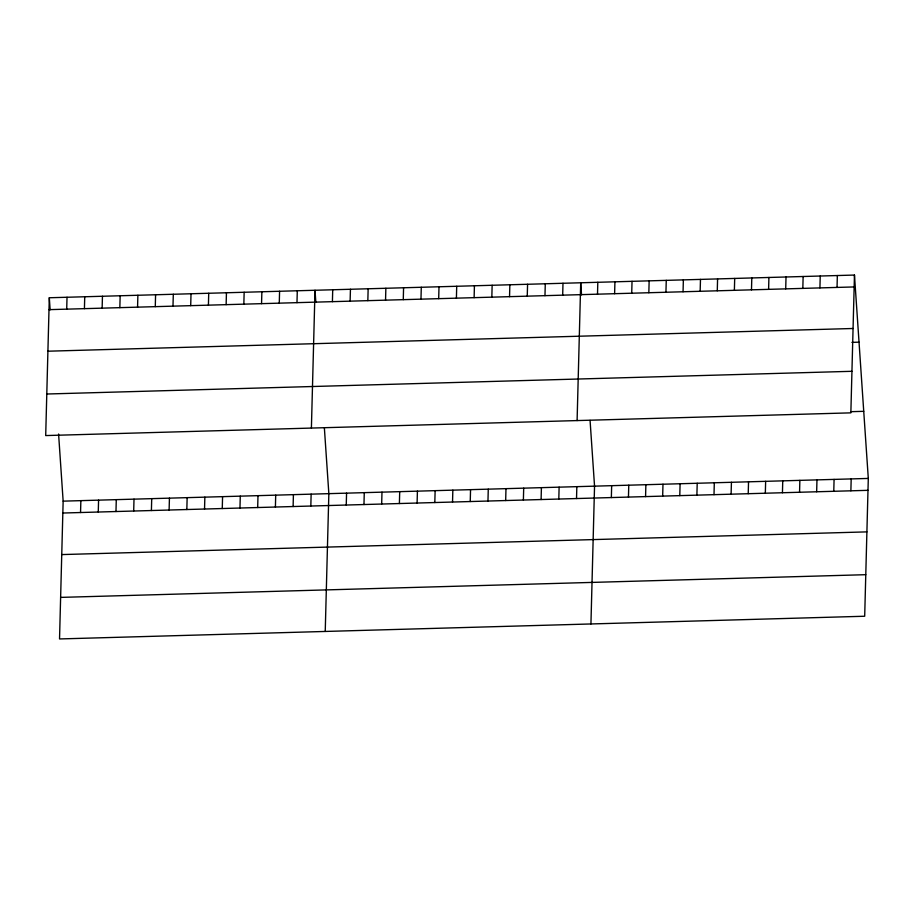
<?xml version="1.0" encoding="UTF-8"?>
<svg xmlns="http://www.w3.org/2000/svg" width="914" height="914" viewBox="0 0 914 914"><rect width="100%" height="100%" fill="white"/><g stroke="black" fill="none" stroke-linecap="round" stroke-linejoin="round"><path stroke-width="1.37" d="M49.31 297.758L45.7 435.567L850.854 412.854L854.464 275.057L49.31 297.758L50.133 309.846M66.711 309.149L67.019 297.267M58.587 434.024L63.146 501.146L59.536 638.943L864.69 616.242L868.3 478.433L854.464 275.057M84.419 308.646L84.739 296.764M80.546 512.526L80.866 500.644M102.14 308.155L102.448 296.262M98.266 512.034L98.575 500.141M119.848 307.652L120.157 295.759M115.975 511.532L116.284 499.638M137.568 307.15L137.877 295.268M133.695 511.029L134.004 499.147M155.277 306.647L155.586 294.765M151.404 510.526L151.713 498.644M172.986 306.156L173.306 294.262M169.113 510.035L169.433 498.141M190.706 305.653L191.015 293.76M186.833 509.532L187.142 497.65M208.415 305.15L208.723 293.268M204.542 509.029L204.85 497.147M226.135 304.648L226.444 292.766M222.262 508.538L222.57 496.645M243.844 304.156L244.152 292.263M239.971 508.035L240.279 496.142M261.553 303.654L261.872 291.772M257.679 507.533L257.999 495.651M279.273 303.151L279.581 291.269M275.4 507.03L275.708 495.148M296.981 302.66L297.29 290.766M293.108 506.539L293.417 494.645M311.4 428.072L315.01 290.264L315.833 302.351M310.829 506.036L311.137 494.143M332.41 301.654L332.719 289.772M325.235 631.448L328.846 493.651L324.367 427.878M350.119 301.152L350.439 289.27M346.246 505.031L346.566 493.149M367.839 300.66L368.148 288.767M363.966 504.539L364.275 492.646M385.548 300.158L385.857 288.276M381.675 504.037L381.983 492.155M403.268 299.655L403.577 287.773M399.395 503.534L399.704 491.652M420.977 299.164L421.285 287.27M417.104 503.043L417.412 491.149M438.686 298.661L439.006 286.768M434.813 502.54L435.133 490.647M456.406 298.158L456.714 286.276M452.533 502.037L452.841 490.155M474.115 297.656L474.423 285.774M470.242 501.535L470.55 489.653M491.835 297.164L492.143 285.271M487.962 501.043L488.27 489.15M509.544 296.662L509.852 284.78M505.671 500.541L505.979 488.659M527.252 296.159L527.572 284.277M523.379 500.038L523.699 488.156M544.973 295.668L545.281 283.774M541.099 499.547L541.408 487.653M562.681 295.165L562.99 283.271M558.808 499.044L559.117 487.151M577.1 420.577L580.71 282.78L581.533 294.856M576.528 498.541L576.837 486.659M597.505 294.182L597.813 282.289M590.935 623.954L594.546 486.157L590.067 420.383M614.619 293.702L614.928 281.809M611.352 497.559L611.66 485.677M631.723 293.211L632.031 281.329M628.455 497.079L628.763 485.197M648.837 292.731L649.146 280.849M645.57 496.599L645.878 484.706M665.94 292.252L666.26 280.358M662.673 496.108L662.981 484.226M683.055 291.772L683.364 279.878M679.788 495.628L680.096 483.746M700.158 291.28L700.478 279.398M696.891 495.148L697.211 483.266M717.273 290.801L717.581 278.919M714.005 494.668L714.314 482.775M734.376 290.321L734.696 278.439M731.109 494.188L731.429 482.295M751.491 289.841L751.799 277.947M748.223 493.697L748.532 481.815M768.605 289.361L768.914 277.468M765.326 493.217L765.646 481.335M785.709 288.87L786.017 276.988M782.441 492.737L782.75 480.844M802.823 288.39L803.132 276.508M799.556 492.258L799.864 480.364M819.927 287.91L820.235 276.017M816.659 491.766L816.967 479.884M837.041 287.43L837.35 275.537M833.774 491.286L834.082 479.404M850.877 490.807L851.185 478.925M49.002 309.652L854.144 286.939M47.905 351.204L853.059 328.492M851.894 342.373L859.023 342.167M46.785 394.014L851.939 371.301M850.9 411.688L863.73 411.323M63.146 501.146L868.3 478.433M62.838 513.028L867.992 490.327M61.752 554.581L866.906 531.879M60.632 597.39L865.775 574.689"/></g></svg>
